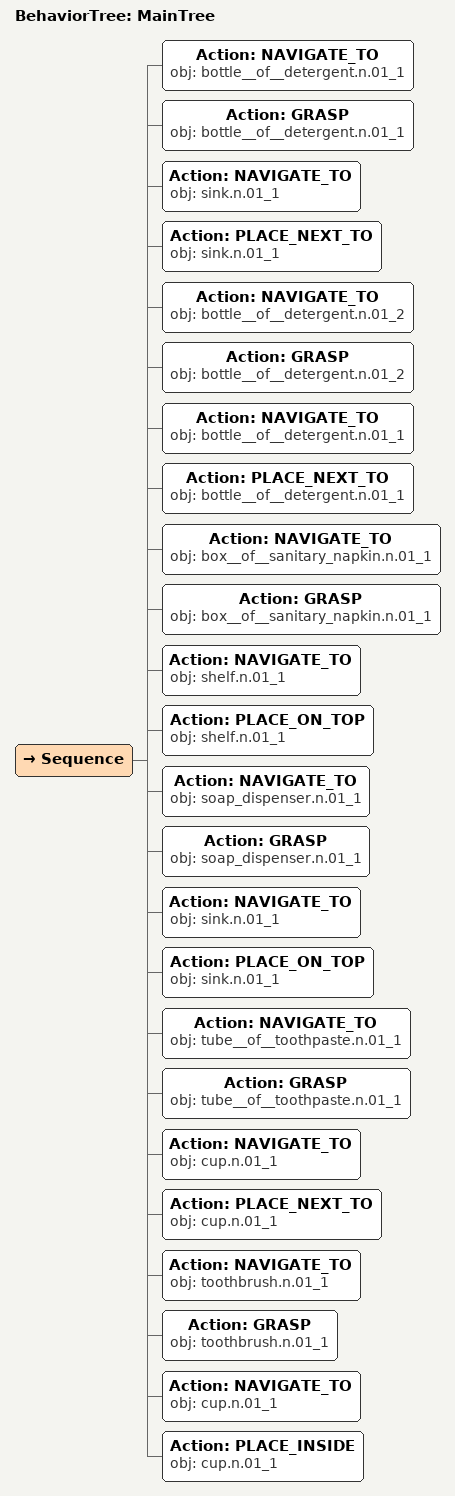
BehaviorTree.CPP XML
<root main_tree_to_execute="MainTree">
  <BehaviorTree ID="MainTree">
    <Sequence>
      <!-- Detergent bottles under sink, next to each other -->
      <Action ID="NAVIGATE_TO" obj="bottle__of__detergent.n.01_1"/>
      <Action ID="GRASP" obj="bottle__of__detergent.n.01_1"/>
      <Action ID="NAVIGATE_TO" obj="sink.n.01_1"/>
      <Action ID="PLACE_NEXT_TO" obj="sink.n.01_1"/>
      <Action ID="NAVIGATE_TO" obj="bottle__of__detergent.n.01_2"/>
      <Action ID="GRASP" obj="bottle__of__detergent.n.01_2"/>
      <Action ID="NAVIGATE_TO" obj="bottle__of__detergent.n.01_1"/>
      <Action ID="PLACE_NEXT_TO" obj="bottle__of__detergent.n.01_1"/>
      <!-- Sanitary napkin box on shelf -->
      <Action ID="NAVIGATE_TO" obj="box__of__sanitary_napkin.n.01_1"/>
      <Action ID="GRASP" obj="box__of__sanitary_napkin.n.01_1"/>
      <Action ID="NAVIGATE_TO" obj="shelf.n.01_1"/>
      <Action ID="PLACE_ON_TOP" obj="shelf.n.01_1"/>
      <!-- Soap dispenser on sink -->
      <Action ID="NAVIGATE_TO" obj="soap_dispenser.n.01_1"/>
      <Action ID="GRASP" obj="soap_dispenser.n.01_1"/>
      <Action ID="NAVIGATE_TO" obj="sink.n.01_1"/>
      <Action ID="PLACE_ON_TOP" obj="sink.n.01_1"/>
      <!-- Toothpaste next to cup -->
      <Action ID="NAVIGATE_TO" obj="tube__of__toothpaste.n.01_1"/>
      <Action ID="GRASP" obj="tube__of__toothpaste.n.01_1"/>
      <Action ID="NAVIGATE_TO" obj="cup.n.01_1"/>
      <Action ID="PLACE_NEXT_TO" obj="cup.n.01_1"/>
      <!-- Toothbrush inside cup -->
      <Action ID="NAVIGATE_TO" obj="toothbrush.n.01_1"/>
      <Action ID="GRASP" obj="toothbrush.n.01_1"/>
      <Action ID="NAVIGATE_TO" obj="cup.n.01_1"/>
      <Action ID="PLACE_INSIDE" obj="cup.n.01_1"/>
    </Sequence>
  </BehaviorTree>
</root>
